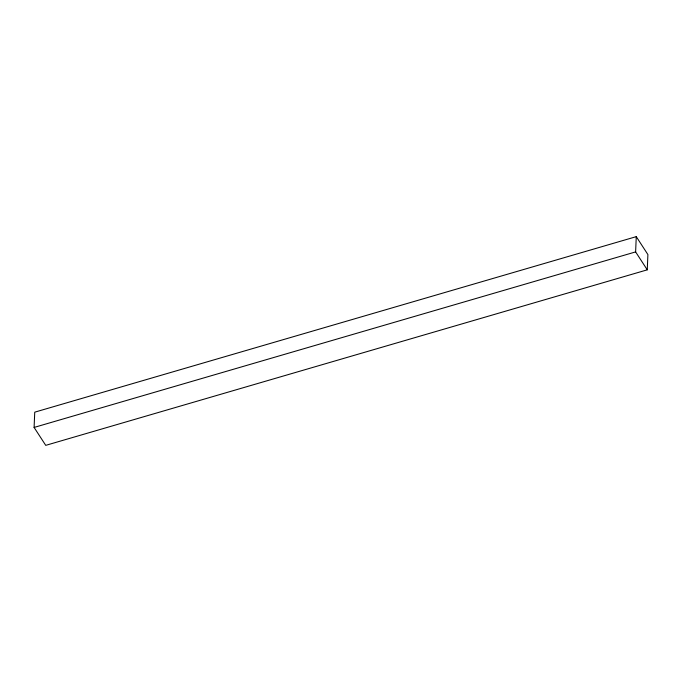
<?xml version="1.0" encoding="UTF-8"?>
<svg xmlns="http://www.w3.org/2000/svg" width="682" height="682" viewBox="0 0 682 682"><rect width="100%" height="100%" fill="white"/><g stroke="black" fill="none" stroke-linecap="round" stroke-linejoin="round"><path stroke-width="1.02" d="M34.1 427.435L34.739 412.167L636.263 236.645L647.9 254.565L647.261 269.833L45.737 445.355L34.1 427.435L635.624 251.905L636.263 236.645M635.624 251.905L647.261 269.833"/></g></svg>
